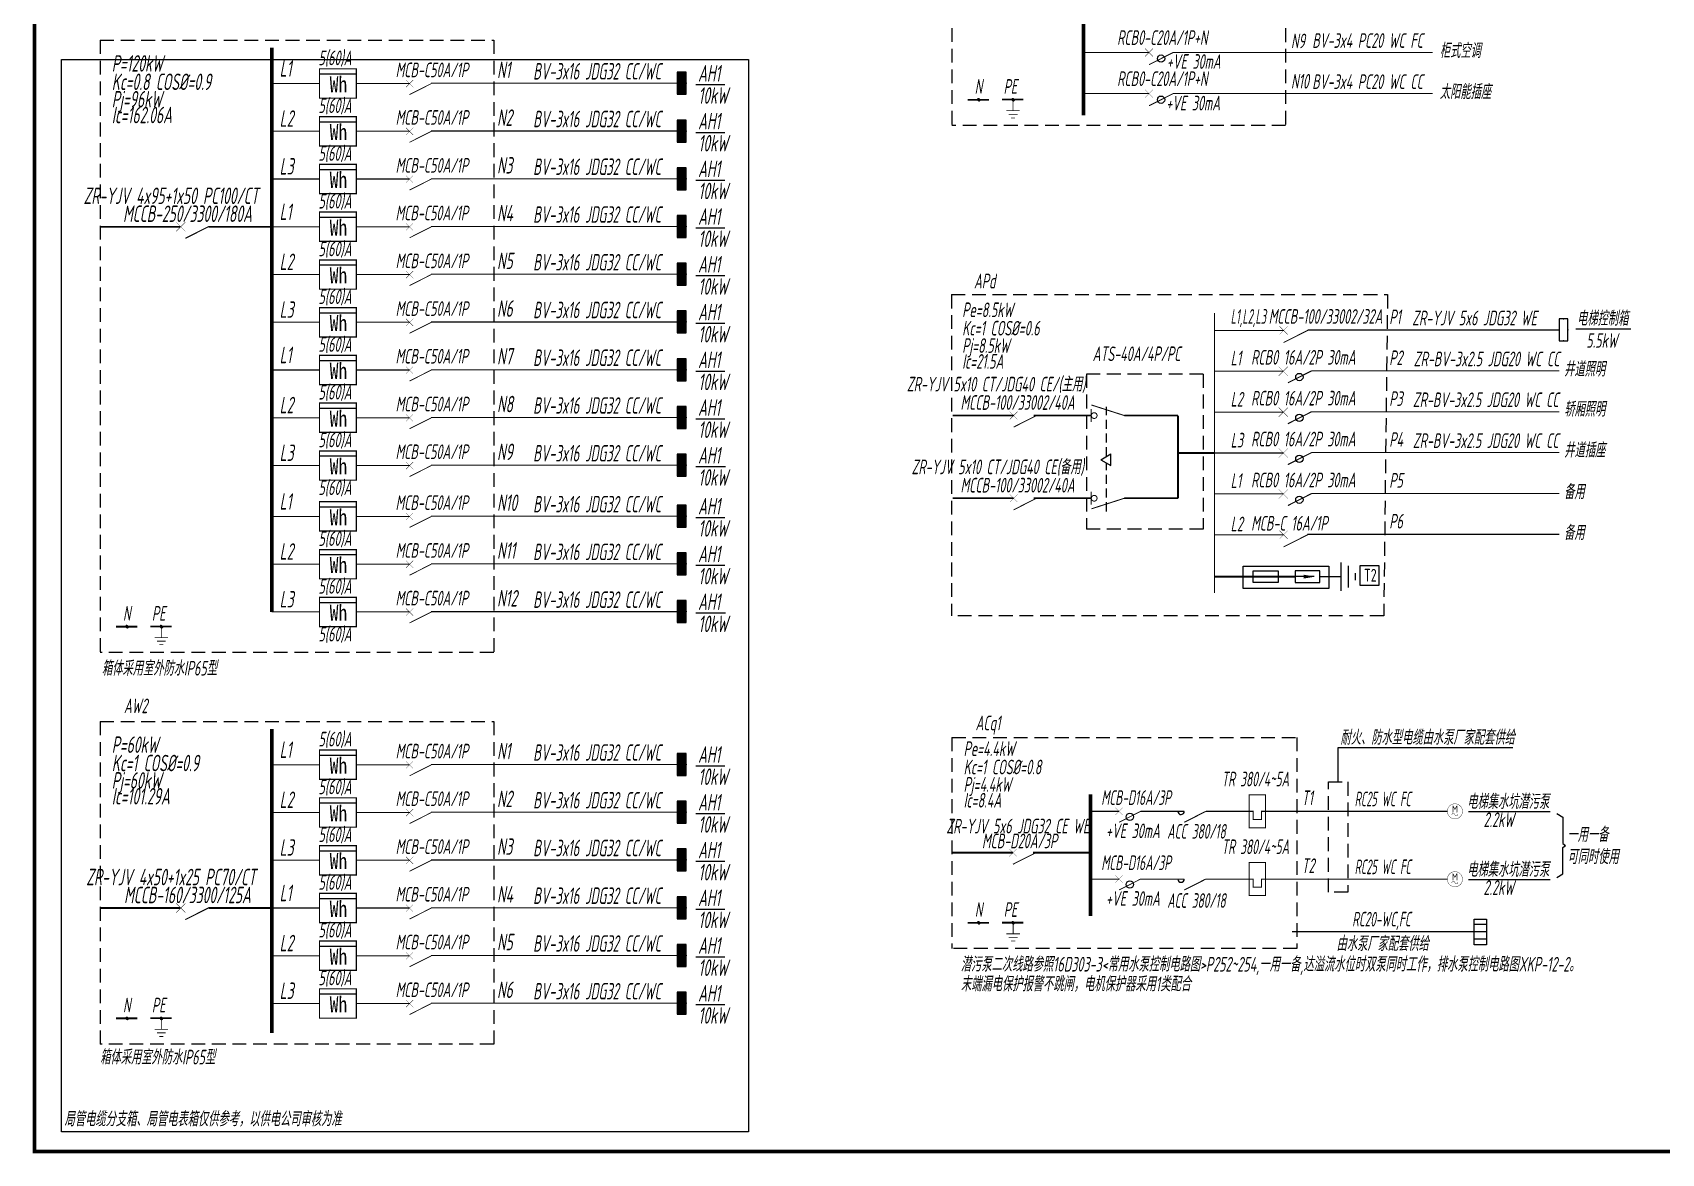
# Model space of a CAD drawing. Extents: x 3443499 to 7125205, y -1700016 to -264854.
# Drawn here: x 3594357 to 3638806, y -817720 to -787140 of the extents above; entities that cross this region are included whole.
import ezdxf
from ezdxf.enums import TextEntityAlignment as Align

# ---------------------------------------------------------------- set-up
doc = ezdxf.new("R2010")
doc.units = 0
doc.header["$LTSCALE"] = 1000
doc.header["$MEASUREMENT"] = 0
for name, pattern in [('DASH', [0.35, 0.25, -0.1]), ('DASH4', [0.1875, 0.125, -0.0625]), ('HIDDEN', [0.375, 0.25, -0.125])]:
    doc.linetypes.add(name, pattern=pattern)
doc.layers.get('0').update_dxf_attribs({"linetype": 'CONTINUOUS'})
for name, color, linetype in [('!!电气', 1, 'CONTINUOUS'), ('DIM-照明', 7, 'CONTINUOUS'), ('ELEMENT', 3, 'CONTINUOUS'), ('EQUIP-箱柜', 3, 'CONTINUOUS'), ('WIRE-消防', 4, 'CONTINUOUS'), ('WIRE-照明', 2, 'CONTINUOUS'), ('WIRE-通讯', 4, 'CONTINUOUS'), ('照明平面文字层', 3, 'CONTINUOUS')]:
    doc.layers.add(name, color=color, linetype=linetype)
doc.layers.add('图框', color=147, linetype='CONTINUOUS', lineweight=20)
doc.styles.add('-宋体', font='', dxfattribs={"width": 0.8})
doc.styles.add('_TCH_LABEL', font='COMPLEX', dxfattribs={"bigfont": 'GBCBIG'})
doc.styles.add('HZTXT', font='gbeitc.shx', dxfattribs={"width": 0.8, "height": 400, "bigfont": 'hztxt.shx'})
doc.styles.get("Standard").update_dxf_attribs({"font": 'gbenor.shx', "bigfont": 'gbcbig.shx'})
doc.styles.add('TSSD_Dimension', font='Tssdeng.shx', dxfattribs={"width": 0.7, "bigfont": 'tssdchn.shx'})
doc.styles.get('-宋体').set_extended_font_data('SimSun')

# ---------------------------------------------------------------- blocks, each defined once
blk = doc.blocks.new('0114')
at = {"color": 3, "linetype": 'Continuous', "const_width": 0.3}
for points in [[(0, 0), (0, -4.58)], [(-2.75, -4.58), (2.75, -4.58)], [(-1.83, -6.01), (1.83, -6.01)], [(-0.86, -7.5), (0.86, -7.5)]]:
    blk.add_lwpolyline(points, dxfattribs=at)
blk = doc.blocks.new('*X31')
at = {"color": 0}
for p, q in [((197.1, 124.2), (199.7, 126.7)), ((197.2, 123.8), (200.1, 126.7)), ((197.2, 124.6), (199.2, 126.7)), ((197.3, 123.4), (200.4, 126.6)), ((197.3, 125.2), (198.6, 126.5)), ((197.4, 123.1), (200.7, 126.5)), ((197.5, 122.9), (201, 126.3)), ((197.7, 122.6), (201.2, 126.1)), ((197.9, 122.4), (201.4, 125.9)), ((198.1, 122.2), (201.6, 125.7)), ((198.4, 122), (201.8, 125.4)), ((198.7, 121.9), (201.9, 125.2)), ((199, 121.8), (202, 124.8)), ((199.4, 121.7), (202.1, 124.5)), ((199.8, 121.7), (202.1, 124.1)), ((200.3, 121.8), (202, 123.5)), ((201.2, 122.3), (201.6, 122.7))]:
    blk.add_line(p, q, dxfattribs=at)
blk = doc.blocks.new('HC000089')
at = {"color": 4, "linetype": 'Continuous', "const_width": 0.2}
blk.add_lwpolyline([(-1.8, -1.8, 0.198912), (0, -2.5, 0.198912), (1.8, -1.8, 0.198912), (2.5, 0, 0.198912), (1.8, 1.8, 0.198912), (0, 2.5, 0.198912), (-1.8, 1.8, 0.198912), (-2.5, 0, 0.198912)], format="xyb", close=True, dxfattribs=at)
at = {"color": 4}
blk.add_blockref('*X31', (-199.6, -124.2), dxfattribs=at)
blk = doc.blocks.new('1107AA')
at = {"color": 3, "linetype": 'Continuous'}
for points, const_width in [([(0, -7.5), (-3.79, 0)], 0.3), ([(-1.25, 1.25), (1.25, -1.25)], 0.1), ([(1.25, 1.25), (-1.25, -1.25)], 0.1)]:
    blk.add_lwpolyline(points, dxfattribs=dict(at, const_width=const_width))
blk = doc.blocks.new('A$C7C37685A')
at = {"layer": 'ELEMENT'}
for p, q in [((294, 104), (294, -104)), ((745, 104), (294, 104)), ((641, 0), (294, 0)), ((745, -104), (745, 104)), ((1135, -260), (1135, 260)), ((1264, -195), (1264, 195)), ((1394, -65), (1394, 65)), ((294, -104), (745, -104))]:
    blk.add_line(p, q, dxfattribs=at)
for points in [[(294, 0), (0, 0)], [(745, 0), (1135, 0)]]:
    blk.add_lwpolyline(points, dxfattribs=at)
for points in [[(658, 0), (450, -35), (450, 35), (658, 0)], [(450, 35), (658, 0), (450, -35), (450, 35)], [(450, -35), (450, 35), (658, 0), (450, 35)]]:
    blk.add_solid(points, dxfattribs=at)
blk = doc.blocks.new('A$C64190E90')
at = {"layer": 'DIM-照明', "color": 3}
blk.add_lwpolyline([(0, 104), (450, 104), (450, -104), (0, -104)], close=True, dxfattribs=at)
at = {"layer": 'DIM-照明'}
blk.add_blockref('A$C7C37685A', (466, 0), dxfattribs=at)
blk = doc.blocks.new('A$C2FB505A5')
at = {"color": 3, "linetype": 'Continuous'}
for points, const_width in [([(-125, -125), (125, 125)], 10), ([(-125, 125), (125, -125)], 10), ([(771, 11), (125, -316)], 30)]:
    blk.add_lwpolyline(points, dxfattribs=dict(at, const_width=const_width))
at = {"layer": 'DIM-照明', "color": 3, "linetype": 'Continuous', "const_width": 28.8}
blk.add_lwpolyline([(771, 11), (1064, 11)], dxfattribs=at)
at = {"layer": 'DIM-照明', "color": 3, "linetype": 'Continuous'}
blk.add_circle((438, -157), 100, dxfattribs=at)
blk = doc.blocks.new('A$C5F6A5641')
at = {"layer": 'WIRE-照明', "color": 3}
for p, q in [((0, 0), (2337, 0)), ((0, -611), (0, 0)), ((2337, 0), (2337, -611)), ((2337, -611), (0, -611))]:
    blk.add_line(p, q, dxfattribs=at)
blk = doc.blocks.new('$equip$00001413')
for p, q in [((0.75, 0.6), (-0.75, 0.6)), ((-0.75, 0.6), (-0.75, 0)), ((-0.75, 0), (0.75, 0)), ((0.75, 0), (0.75, 0.6))]:
    blk.add_line(p, q)
for p in [(-0.75, 0.3), (0, 0.6), (0, 0), (0.75, 0.3)]:
    blk.add_point(p)
at = {"style": '_TCH_LABEL', "flags": 9}
blk.add_attdef('A', (0, 0), '', height=0.00002, dxfattribs=at)
blk = doc.blocks.new('A$C7F8C54C2')
at = {"layer": 'DIM-照明', "color": 7, "linetype": 'DASH4', "ltscale": 3}
for p, q in [((0, 4230), (0, 0)), ((3188, 4230), (0, 4230)), ((3188, 4230), (3188, 0)), ((3188, 0), (0, 0))]:
    blk.add_line(p, q, dxfattribs=at)
blk = doc.blocks.new('$element$00000297')
at = {"const_width": 0.0233}
blk.add_lwpolyline([(0, -1, 1), (0, 0, 1), (0, -1, 1)], format="xyb", close=True, dxfattribs=at)
for points in [[(0, -0.72, 0.986208), (-0.2, -0.75, 0.859125)], [(0, -0.72, 1.013985), (0.2, -0.68, -1.197218)]]:
    blk.add_lwpolyline(points, format="xyb", dxfattribs=at)
at = {"flags": 9}
blk.add_attdef('S', (0, 0), '', height=0.00000667, dxfattribs=at)
at = {"flags": 8}
blk.add_attdef('M', text='', height=0.467, dxfattribs=at).set_placement((0, -0.35), align=Align.MIDDLE_CENTER)
blk = doc.blocks.new('SWJ')
at = {"color": 2}
for p, q in [((-275, -85), (-275, 85)), ((-175, -85), (-175, 85)), ((-75, -85), (-75, 85))]:
    blk.add_line(p, q, dxfattribs=at)
blk.add_lwpolyline([(-350, 85), (-350, -85), (0, -85), (0, 85)], close=True, dxfattribs=at)
blk = doc.blocks.new('A$C46350062')
at = {"layer": 'DIM-照明', "color": 3, "linetype": 'Continuous', "const_width": 28.8}
for points in [[(-590, 0), (-868, 0)], [(0, 0), (-590, -298)]]:
    blk.add_lwpolyline(points, dxfattribs=at)
at = {"layer": 'DIM-照明', "color": 3, "linetype": 'Continuous'}
blk.add_arc((-678, 0), 88.4, 180.9398, 0, dxfattribs=at)
blk = doc.blocks.new('A$C27B859A8')
at = {"layer": 'DIM-照明', "color": 3, "linetype": 'Continuous', "const_width": 28.8}
for points in [[(450, 0), (449, 900), (-1, 900), (0, 0), (450, 0)], [(975, 450), (337, 450), (337, 225), (112, 225), (112, 450), (-525, 450)]]:
    blk.add_lwpolyline(points, dxfattribs=at)
at = {"text_generation_flag": 4, "width": 1, "flags": 9}
blk.add_attdef('S', (975, 451), '', height=0.01, rotation=90.0409, dxfattribs=at)
blk = doc.blocks.new('A$C14A42816')
at = {"layer": 'ELEMENT'}
blk.add_line((0, 660), (1009, 660), dxfattribs=at)
at = {"layer": 'ELEMENT', "const_width": 35}
blk.add_lwpolyline([(0, 0), (0, 800), (1009, 800), (1009, 0), (0, 0)], dxfattribs=at)
at = {"layer": 'ELEMENT', "style": '-宋体', "width": 0.8}
blk.add_text('Wh', height=438, dxfattribs=at).set_placement((278, 159))
at = {"layer": 'ELEMENT', "flags": 9}
blk.add_attdef('S', (0, 400), '', height=0.01, rotation=90, dxfattribs=at)
blk.add_attdef('S', (0, 400), '', height=0.01, rotation=90, dxfattribs=at)
blk.add_attdef('S', (0, 400), '', height=0.01, rotation=90, dxfattribs=at)
blk = doc.blocks.new('*X8')
at = {"color": 0}
for p, q in [((-250, 33), (-83, 200)), ((-250, 68), (-118, 200)), ((-250, 104), (-154, 200)), ((-250, 139), (-189, 200)), ((-250, 174), (-224, 200)), ((-247, 0), (-47, 200)), ((-212, 0), (-12, 200)), ((-177, 0), (23, 200)), ((-141, 0), (59, 200)), ((-106, 0), (94, 200)), ((-71, 0), (129, 200)), ((-35, 0), (165, 200)), ((0, 0), (200, 200)), ((35, 0), (235, 200)), ((71, 0), (250, 179)), ((106, 0), (250, 144)), ((141, 0), (250, 109)), ((177, 0), (250, 73)), ((212, 0), (250, 38)), ((247, 0), (250, 3))]:
    blk.add_line(p, q, dxfattribs=at)
blk = doc.blocks.new('$equip$00001421')
for p, q in [((0.75, 0.6), (-0.75, 0.6)), ((-0.75, 0.6), (-0.75, 0)), ((-0.75, 0), (0.75, 0)), ((0.75, 0), (0.75, 0.6))]:
    blk.add_line(p, q)
at = {"const_width": 0.6}
blk.add_lwpolyline([(-0.75, 0.3), (0.75, 0.3)], dxfattribs=at)
for p in [(-0.75, 0.3), (0, 0.6), (0, 0), (0.75, 0.3)]:
    blk.add_point(p)
at = {"xscale": 0.00300000000061118, "yscale": 0.00300000000061118, "zscale": 0.00300000000061118}
blk.add_blockref('*X8', (0, 0), dxfattribs=at)
at = {"style": '_TCH_LABEL', "flags": 9}
blk.add_attdef('A', (0, 0), '', height=0.00002, dxfattribs=at)

msp = doc.modelspace()

# ---------------------------------------------------------------- linework, layer by layer
at = {"layer": '!!电气', "color": 6}
msp.add_lwpolyline([(3595142.4, -787872.4), (3613892.3, -787872.4), (3613892.3, -817127.2), (3595142.4, -817127.2)], close=True, dxfattribs=at)
at = {"color": 3, "linetype": 'Continuous'}
for points, const_width in [([(3598276.2, -792562.8), (3598526.2, -792312.8)], 10), ([(3598276.2, -792312.8), (3598526.2, -792562.8)], 10), ([(3599172.6, -792427), (3598526.2, -792753.7)], 30), ([(3598276.2, -811149.4), (3598526.2, -810899.4)], 10), ([(3598276.2, -810899.4), (3598526.2, -811149.4)], 10), ([(3599172.6, -811013.5), (3598526.2, -811340.3)], 30)]:
    msp.add_lwpolyline(points, dxfattribs=dict(at, const_width=const_width))
at = {"layer": 'DIM-照明', "color": 3, "linetype": 'DASH4', "ltscale": 3}
for p, q in [((3619441.4, -778021.5), (3619441.4, -789675)), ((3628552.4, -778021.6), (3628552.3, -789675.1)), ((3596199.3, -787346.9), (3606939.8, -787346.9)), ((3596199.3, -787346.9), (3596199.3, -804050.9)), ((3606939.8, -787346.9), (3606939.8, -804050.9)), ((3628552.3, -789675.1), (3619441.4, -789675)), ((3619430.5, -794288.5), (3631331.3, -794288.5)), ((3619430.5, -794288.5), (3619430.5, -803048.9)), ((3631331.3, -794288.5), (3631228.6, -803048.9)), ((3631228.6, -803048.9), (3619430.5, -803048.9)), ((3606939.8, -804050.9), (3596199.3, -804050.9)), ((3596199.3, -805933.5), (3606939.8, -805933.5)), ((3596199.3, -805933.5), (3596199.3, -814738.4)), ((3606939.8, -805933.5), (3606939.8, -814738.4)), ((3619445.1, -806371.5), (3628858.9, -806371.5)), ((3619445.1, -806371.5), (3619445.1, -812132.5)), ((3628858.9, -806371.5), (3628858.9, -812132.5)), ((3628858.9, -812132.5), (3619445.1, -812132.5)), ((3606939.8, -814738.4), (3596199.3, -814738.4))]:
    msp.add_line(p, q, dxfattribs=at)
at = {"layer": 'DIM-照明', "color": 7}
for p, q in [((3612454.5, -788558.9), (3613248.6, -788558.9)), ((3612454.5, -789861.5), (3613248.6, -789861.5)), ((3612454.5, -791164.1), (3613248.6, -791164.1)), ((3612454.5, -792466.7), (3613248.6, -792466.7)), ((3612454.5, -793769.3), (3613248.6, -793769.3)), ((3612454.5, -795071.9), (3613248.6, -795071.9)), ((3636474.4, -795219.6), (3637974.5, -795219.6)), ((3612454.5, -796374.5), (3613248.6, -796374.5)), ((3612454.5, -797677.1), (3613248.6, -797677.1)), ((3612454.5, -798980.5), (3613269, -798980.5)), ((3612454.5, -800369.3), (3613248.6, -800369.3)), ((3612454.5, -801671.9), (3613248.6, -801671.9)), ((3612454.5, -802975.3), (3613269, -802975.3)), ((3629985.4, -807585.2), (3629985.4, -806644.2)), ((3629985.4, -806644.2), (3634752.7, -806644.2)), ((3612454.5, -807145.5), (3613248.6, -807145.5)), ((3612454.5, -808448.1), (3613248.6, -808448.1)), ((3633539.5, -808395.7), (3635769.3, -808395.7)), ((3612454.5, -809750.7), (3613248.6, -809750.7)), ((3633539.5, -810247.9), (3635769.3, -810247.9)), ((3612454.5, -811053.2), (3613248.6, -811053.2)), ((3612454.5, -812355.8), (3613248.6, -812355.8)), ((3612454.5, -813658.4), (3613248.6, -813658.4))]:
    msp.add_line(p, q, dxfattribs=at)
at = {"layer": 'DIM-照明', "linetype": 'HIDDEN'}
for p, q in [((3623663.5, -798700.9), (3623663.5, -797349.9)), ((3623663.5, -800202.7), (3623663.5, -798883.3))]:
    msp.add_line(p, q, dxfattribs=at)
at = {"layer": 'DIM-照明'}
for p, q in [((3623505.6, -798792.1), (3623784.6, -798631)), ((3623784.6, -798953.2), (3623784.6, -798631)), ((3623505.6, -798792.1), (3623784.6, -798953.2))]:
    msp.add_line(p, q, dxfattribs=at)
at = {"layer": 'DIM-照明', "color": 7, "linetype": 'Continuous'}
for p, q in [((3635952.9, -808443.7), (3636120.1, -808550.1)), ((3636120.1, -808550.1), (3636120.1, -809265.7)), ((3636120.1, -809265.7), (3636187.2, -809319.8)), ((3636120.1, -809373.9), (3636187.2, -809319.8)), ((3636120.1, -810089.5), (3636120.1, -809373.9)), ((3635952.9, -810195.8), (3636120.1, -810089.5))]:
    msp.add_line(p, q, dxfattribs=at)
at = {"layer": 'DIM-照明', "color": 3}
for points, const_width in [([(3623037.1, -778284.3), (3623037.1, -789395.8)], 100), ([(3600882.4, -787549.8), (3600882.4, -802946.8)], 100), ([(3623248.6, -797767.3), (3623248.6, -797409.8)], 26.9), ([(3624151.1, -797588.5), (3623251.5, -797300)], 27.1), ([(3623248.6, -800023.5), (3623248.6, -799666)], 26.9), ([(3624151.1, -799844.8), (3623251.5, -800133.3)], 27.1), ([(3600882.4, -806136.4), (3600882.4, -814433.5)], 100), ([(3623230.2, -807926.7), (3623230.2, -811238.5)], 100)]:
    msp.add_lwpolyline(points, dxfattribs=dict(at, const_width=const_width))
at = {"layer": 'DIM-照明', "color": 3, "linetype": 'Continuous'}
for points, const_width in [([(3623036.9, -787683.4), (3624823.5, -787683.3)], 28.8), ([(3625480.6, -787683.3), (3632567.3, -787683)], 28.8), ([(3600882.4, -788528.8), (3602186.2, -788528.8)], 29), ([(3603194.7, -788528.8), (3604643.7, -788528.8)], 29), ([(3605233.5, -788522.7), (3611948.9, -788522.7)], 29), ([(3619874.2, -788972.1), (3620454.7, -788972.1)], 47.5), ([(3620811.7, -788967.9), (3621392.1, -788967.9)], 47.5), ([(3623036.9, -788804.6), (3624823.6, -788804.6)], 28.8), ([(3625480.6, -788804.5), (3632567.4, -788804.3)], 28.8), ([(3600882.4, -789831.8), (3602186.2, -789831.8)], 29), ([(3603194.7, -789831.8), (3604643.7, -789831.8)], 29), ([(3605233.5, -789825.2), (3611948.9, -789825.2)], 29), ([(3600882.4, -791134.8), (3602186.2, -791134.8)], 29), ([(3603194.7, -791134.8), (3604643.7, -791134.8)], 29), ([(3605233.5, -791127.8), (3611948.9, -791127.8)], 29), ([(3596199.3, -792437.8), (3598387.4, -792437.8)], 49.9), ([(3599161.7, -792437.8), (3600882.4, -792437.8)], 49.9), ([(3599172.6, -792427), (3599465, -792427)], 28.8), ([(3600882.4, -792437.8), (3602186.2, -792437.8)], 29), ([(3603194.7, -792437.8), (3604643.7, -792437.8)], 29), ([(3605233.5, -792430.4), (3611948.9, -792430.4)], 29), ([(3600882.4, -793740.8), (3602186.2, -793740.8)], 29), ([(3603194.7, -793740.8), (3604643.7, -793740.8)], 29), ([(3605233.5, -793733), (3611948.9, -793733)], 29), ([(3600882.4, -795043.8), (3602186.2, -795043.8)], 29), ([(3603194.7, -795043.8), (3604643.7, -795043.8)], 29), ([(3605233.5, -795035.6), (3611948.9, -795035.6)], 29), ([(3626610.6, -802428.5), (3626610.6, -794788.7)], 28.8), ([(3626610.6, -795265.4), (3628495.3, -795265.4)], 28.8), ([(3626610.6, -795265.4), (3628495.3, -795265.4)], 28.8), ([(3629148.4, -795253.6), (3636016.9, -795253.6)], 28.8), ([(3600882.4, -796346), (3602186.2, -796346)], 29), ([(3603194.7, -796346), (3604643.7, -796346)], 29), ([(3605233.5, -796338.2), (3611948.9, -796338.2)], 29), ([(3626610.6, -796380.4), (3628495.3, -796380.4)], 28.8), ([(3626610.6, -796380.4), (3628495.3, -796380.4)], 28.8), ([(3626610.6, -796380.4), (3628495.3, -796380.4)], 28.8), ([(3626610.6, -796380.4), (3628495.3, -796380.4)], 28.8), ([(3629259.2, -796369.5), (3636016.9, -796368.6)], 28.8), ([(3600882.4, -797649), (3602186.2, -797649)], 29), ([(3603194.7, -797649), (3604643.7, -797649)], 29), ([(3605233.5, -797640.8), (3611948.9, -797640.8)], 29), ([(3619463.6, -797588.5), (3621129, -797588.5)], 49.9), ([(3620963.9, -797588.5), (3621129, -797588.5)], 49.9), ([(3621674.6, -797588.5), (3623248.6, -797588.5)], 49.9), ([(3624151.1, -797588.5), (3625614.1, -797588.5)], 49.9), ([(3625614.1, -797588.5), (3625614.1, -799844.8)], 49.9), ([(3626610.6, -797495.4), (3628495.3, -797495.4)], 28.8), ([(3626610.6, -797495.4), (3628495.3, -797495.4)], 28.8), ([(3629252.8, -797483.6), (3636016.9, -797483.6)], 28.8), ([(3626610.6, -798610.4), (3625614.1, -798610.4)], 49.9), ([(3626610.6, -798610.4), (3628495.3, -798610.4)], 28.8), ([(3626610.6, -798610.4), (3628495.3, -798610.4)], 28.8), ([(3629252.8, -798598.7), (3636016.9, -798598.7)], 28.8), ([(3600882.4, -798952), (3602186.2, -798952)], 29), ([(3603194.7, -798952), (3604643.7, -798952)], 29), ([(3605233.5, -798944.2), (3611948.9, -798944.2)], 29), ([(3619463.6, -799844.8), (3621129, -799844.8)], 49.9), ([(3620963.9, -799844.8), (3621129, -799844.8)], 49.9), ([(3621674.6, -799844.8), (3623248.6, -799844.8)], 49.9), ([(3624151.1, -799844.8), (3625614.1, -799844.8)], 49.9), ([(3626610.6, -799726.1), (3628495, -799726.1)], 28.8), ([(3629551.6, -799717), (3636016.6, -799714.3)], 28.8), ([(3600882.4, -800340.8), (3602186.2, -800340.8)], 29), ([(3603194.7, -800340.8), (3604643.7, -800340.8)], 29), ([(3605233.5, -800333), (3611948.9, -800333)], 29), ([(3626610.6, -800841.1), (3628494.7, -800841.1)], 28.8), ([(3629147.8, -800829.3), (3636016.3, -800829.3)], 28.8), ([(3600882.4, -801643.8), (3602186.2, -801643.8)], 29), ([(3603194.7, -801643.8), (3604643.7, -801643.8)], 29), ([(3605233.5, -801635.6), (3611948.9, -801635.6)], 29), ([(3626610.6, -801983.5), (3628809.4, -801983.5)], 47.2), ([(3600882.4, -802946.8), (3602186.2, -802946.8)], 29), ([(3603194.7, -802946.8), (3604643.7, -802946.8)], 29), ([(3605233.5, -802939), (3611948.9, -802939)], 29), ([(3596632.1, -803347.9), (3597212.6, -803347.9)], 47.5), ([(3597569.6, -803343.8), (3598150, -803343.8)], 47.5), ([(3600882.4, -807115.4), (3602186.2, -807115.4)], 29), ([(3603194.7, -807115.4), (3604643.7, -807115.4)], 29), ([(3605233.5, -807109.2), (3611948.9, -807109.2)], 29), ([(3600882.4, -808418.4), (3602186.2, -808418.4)], 29), ([(3603194.7, -808418.4), (3604643.7, -808418.4)], 29), ([(3605233.5, -808411.8), (3611948.9, -808411.8)], 29), ([(3623230.2, -808387), (3624006.7, -808387)], 28.8), ([(3624596.5, -808387), (3625507.4, -808387)], 28.8), ([(3626375.5, -808387), (3627030.4, -808387)], 28.8), ([(3628530.4, -808387), (3632965.1, -808387)], 28.8), ([(3600882.4, -809721.4), (3602186.2, -809721.4)], 29), ([(3603194.7, -809721.4), (3604643.7, -809721.4)], 29), ([(3605233.5, -809714.4), (3611948.9, -809714.4)], 29), ([(3619445.1, -809515.6), (3621110.6, -809515.6)], 49.9), ([(3620945.5, -809515.6), (3621110.6, -809515.6)], 49.9), ([(3621656.2, -809515.6), (3623230.2, -809515.6)], 49.9), ([(3623230.2, -810234), (3624006.7, -810234)], 28.8), ([(3624596.5, -810234), (3625507.4, -810234)], 28.8), ([(3626375.5, -810234), (3627030.4, -810234)], 28.8), ([(3628530.4, -810234), (3632965.1, -810234)], 28.8), ([(3596199.3, -811024.4), (3598387.4, -811024.4)], 49.9), ([(3599161.7, -811024.4), (3600882.4, -811024.4)], 49.9), ([(3599172.6, -811013.5), (3599465, -811013.5)], 28.8), ([(3600882.4, -811024.4), (3602186.2, -811024.4)], 29), ([(3603194.7, -811024.4), (3604643.7, -811024.4)], 29), ([(3605233.5, -811017), (3611948.9, -811017)], 29), ([(3619878, -811429.5), (3620458.4, -811429.5)], 47.5), ([(3620815.4, -811425.4), (3621395.9, -811425.4)], 47.5), ([(3628726.5, -811669.5), (3633695.4, -811669.5)], 28.8), ([(3600882.4, -812327.4), (3602186.2, -812327.4)], 29), ([(3603194.7, -812327.4), (3604643.7, -812327.4)], 29), ([(3605233.5, -812319.6), (3611948.9, -812319.6)], 29), ([(3600882.4, -813630.4), (3602186.2, -813630.4)], 29), ([(3603194.7, -813630.4), (3604643.7, -813630.4)], 29), ([(3605233.5, -813622.2), (3611948.9, -813622.2)], 29), ([(3596632.1, -814035.5), (3597212.6, -814035.5)], 47.5), ([(3597569.6, -814031.3), (3598150, -814031.3)], 47.5)]:
    msp.add_lwpolyline(points, dxfattribs=dict(at, const_width=const_width))
at = {"layer": 'DIM-照明', "color": 3, "const_width": 26.9}
for points in [[(3623248.6, -797588.5, 1), (3623405.4, -797588.5, 1)], [(3623248.6, -799844.8, 1), (3623405.4, -799844.8, 1)]]:
    msp.add_lwpolyline(points, format="xyb", close=True, dxfattribs=at)
at = {"layer": 'DIM-照明', "color": 3, "linetype": 'DASH4', "ltscale": 3}
msp.add_lwpolyline([(3629718.2, -807585.2), (3630252.7, -807585.2), (3630252.7, -810596.2), (3629718.2, -810596.2)], close=True, dxfattribs=at)
at = {"layer": 'DIM-照明', "color": 3, "linetype": 'Continuous'}
for centre in [(3625152, -787849.4), (3625152, -788970.6), (3624301.6, -808536.1), (3624301.6, -810383)]:
    msp.add_circle(centre, 100.1, dxfattribs=at)
at = {"layer": '图框', "const_width": 100}
msp.add_lwpolyline([(3675006.7, -817670.3), (3675006.7, -760270.3), (3594406.7, -760270.3), (3594406.7, -817670.3)], close=True, dxfattribs=at)
at = {"layer": '照明平面文字层', "color": 7}
msp.add_lwpolyline([(3630581.5, -801675.5), (3631095.5, -801675.5), (3631095.5, -802223.3), (3630581.5, -802223.3)], close=True, dxfattribs=at)

# ---------------------------------------------------------------- block references
at = {"layer": '!!电气', "color": 1}
for name, p in [('A$C27B859A8', (3627555.7, -808837.1)), ('A$C46350062', (3626375.5, -808387)), ('A$C27B859A8', (3627555.7, -810684)), ('A$C46350062', (3626375.5, -810234))]:
    msp.add_blockref(name, p, dxfattribs=at)
at = {"layer": 'DIM-照明', "linetype": 'Continuous'}
for p, xscale, yscale, zscale, rotation in [((3624823.4, -787683.3), 87.60960006713867, 87.60960006713867, 87.60960006713867, 90), ((3604643.7, -788533.2), 78.65151834487915, 78.65151834487915, 78.65151834487915, 90), ((3624823.5, -788804.6), 87.60960006713867, 87.60960006713867, 87.60960006713867, 90), ((3604643.7, -789835.8), 78.65151834487915, 78.65151834487915, 78.65151834487915, 90), ((3604643.7, -791138.4), 78.65151834487915, 78.65151834487915, 78.65151834487915, 90), ((3604643.7, -792441), 78.65151834487915, 78.65151834487915, 78.65151834487915, 90), ((3604643.7, -793743.6), 78.65151834487915, 78.65151834487915, 78.65151834487915, 90), ((3628495.3, -795265.4), 87.60960006713867, 87.60960006713867, 87.60960006713867, 90), ((3604643.7, -796348.8), 78.65151834487915, 78.65151834487915, 78.65151834487915, 90), ((3621129, -797588.5), 83.2291202545166, 83.2291202545166, 83.2291202545166, 90), ((3604643.7, -798954.8), 78.65151834487915, 78.65151834487915, 78.65151834487915, 90), ((3621129, -799844.8), 83.2291202545166, 83.2291202545166, 83.2291202545166, 90), ((3604643.7, -800343.6), 78.65151834487915, 78.65151834487915, 78.65151834487915, 90), ((3628494.7, -800841.1), 87.60960006713867, 87.60960006713867, 87.60960006713867, 90), ((3604643.7, -802949.6), 78.65151834487915, 78.65151834487915, 78.65151834487915, 90), ((3604643.7, -807119.8), 78.65151834487915, 78.65151834487915, 78.65151834487915, 90), ((3604643.7, -808422.4), 78.65151834487915, 78.65151834487915, 78.65151834487915, 90), ((3624006.7, -808387), 78.65151834487915, 78.65151834487915, 78.65151834487915, 90), ((3621110.6, -809515.6), 83.22912003425881, 83.22912003425881, 83.22912003425881, 90.00000000128226), ((3604643.7, -809725), 78.65151834487915, 78.65151834487915, 78.65151834487915, 90), ((3624006.7, -810234), 78.65151834487915, 78.65151834487915, 78.65151834487915, 90), ((3604643.7, -811027.6), 78.65151834487915, 78.65151834487915, 78.65151834487915, 90), ((3604643.7, -812330.2), 78.65151834487915, 78.65151834487915, 78.65151834487915, 90)]:
    msp.add_blockref('1107AA', p, dxfattribs=dict(at, xscale=xscale, yscale=yscale, zscale=zscale, rotation=rotation))
at = {"layer": 'DIM-照明'}
for p, xscale, yscale, zscale in [((3620176.4, -788972.2), 14.62999999523163, 14.62999999523163, 14.62999999523163), ((3621112.9, -788972.2), 14.62999999523163, 14.62999999523163, 14.62999999523163), ((3596934.3, -803348.1), 14.62999999523163, 14.62999999523163, 14.62999999523163), ((3597870.8, -803348.1), 14.62999999523163, 14.62999999523163, 14.62999999523163), ((3620180.1, -811429.7), 14.62999994307756, 14.62999994307756, 14.62999994307756), ((3621116.6, -811429.7), 14.62999994307756, 14.62999994307756, 14.62999994307756), ((3596934.3, -814035.6), 14.62999999523163, 14.62999999523163, 14.62999999523163), ((3597870.8, -814035.6), 14.62999999523163, 14.62999999523163, 14.62999999523163)]:
    msp.add_blockref('HC000089', p, dxfattribs=dict(at, xscale=xscale, yscale=yscale, zscale=zscale))
at = {"layer": 'DIM-照明', "linetype": 'DASH'}
for p, xscale, yscale, zscale, rotation in [((3621112.8, -788967.9), -66.50000000000003, 66.5, 66.49999999999999, 1.643353773062017e-06), ((3597870.7, -803343.8), -66.50000000000003, 66.5, 66.49999999999999, 1.643353773062017e-06), ((3621116.6, -811425.4), -66.49999997299165, 66.5000001937151, 66.5, 1.50654137165418e-06), ((3597870.7, -814031.3), -66.50000000000003, 66.5, 66.49999999999999, 1.643353773062017e-06)]:
    msp.add_blockref('0114', p, dxfattribs=dict(at, xscale=xscale, yscale=yscale, zscale=zscale, rotation=rotation))
at = {"layer": 'DIM-照明', "color": 7, "xscale": 78.65151834487915, "yscale": 78.65151834487915, "zscale": 78.65151834487915, "rotation": 90}
for p in [(3604643.7, -795046.2), (3604643.7, -797651.4), (3604643.7, -801646.2), (3604643.7, -813632.8)]:
    msp.add_blockref('1107AA', p, dxfattribs=at)
at = {"layer": 'DIM-照明', "color": 7, "ltscale": 0.8, "xscale": -2.000000042375178, "yscale": 2.000000042375177, "zscale": 2, "rotation": 89.99999893278296}
msp.add_blockref('SWJ', (3633865.4, -812027.7), dxfattribs=at)
at = {"layer": 'ELEMENT', "xscale": 412.4999999618158, "yscale": 412.4999999618158, "zscale": 412.4999999618158}
for p in [(3633171, -808180.8), (3633171, -810033)]:
    msp.add_blockref('$element$00000297', p, dxfattribs=at).add_auto_attribs({'M': 'M'})
at = {"layer": 'EQUIP-箱柜', "xscale": 400, "yscale": 400, "zscale": 400}
for name, p, rotation in [('$equip$00001421', (3612188.9, -788522.7), 90), ('$equip$00001421', (3612188.9, -789825.2), 90), ('$equip$00001421', (3612188.9, -791127.8), 90), ('$equip$00001421', (3612188.9, -792430.4), 90), ('$equip$00001421', (3612188.9, -793733), 90), ('$equip$00001421', (3612188.9, -795035.6), 90), ('$equip$00001413', (3636016.9, -795253.6), 270), ('$equip$00001421', (3612188.9, -796338.2), 90), ('$equip$00001421', (3612188.9, -797640.8), 90), ('$equip$00001421', (3612188.9, -798944.2), 90), ('$equip$00001421', (3612188.9, -800333), 90), ('$equip$00001421', (3612188.9, -801635.6), 90), ('$equip$00001421', (3612188.9, -802939), 90), ('$equip$00001421', (3612188.9, -807109.2), 90), ('$equip$00001421', (3612188.9, -808411.8), 90), ('$equip$00001421', (3612188.9, -809714.4), 90), ('$equip$00001421', (3612188.9, -811017), 90), ('$equip$00001421', (3612188.9, -812319.6), 90), ('$equip$00001421', (3612188.9, -813622.2), 90)]:
    msp.add_blockref(name, p, dxfattribs=dict(at, rotation=rotation))
at = {"layer": 'WIRE-消防'}
for name, p in [('A$C7F8C54C2', (3623113.5, -800684.8)), ('A$C5F6A5641', (3627391, -801695.4))]:
    msp.add_blockref(name, p, dxfattribs=at)
at = {"layer": 'WIRE-照明'}
for p in [(3628487.7, -796380.4), (3628487.7, -797495.4), (3628487.7, -798610.4), (3628487.7, -799727.9)]:
    msp.add_blockref('A$C2FB505A5', p, dxfattribs=at)
at = {"layer": 'WIRE-照明', "xscale": 1.5, "yscale": 1.5, "zscale": 1.5}
msp.add_blockref('A$C64190E90', (3627669.3, -801983.5), dxfattribs=at)
at = {"layer": 'WIRE-通讯'}
for p in [(3602186.2, -788928.8), (3602186.2, -790231.8), (3602186.2, -791534.8), (3602186.2, -792837.8), (3602186.2, -794140.8), (3602186.2, -795443.8), (3602186.2, -796746), (3602186.2, -798049), (3602186.2, -799352), (3602186.2, -800740.8), (3602186.2, -802043.8), (3602186.2, -803346.8), (3602186.2, -807515.4), (3602186.2, -808818.4), (3602186.2, -810121.4), (3602186.2, -811424.4), (3602186.2, -812727.4), (3602186.2, -814030.4)]:
    msp.add_blockref('A$C14A42816', p, dxfattribs=at)

# ---------------------------------------------------------------- texts
at = {"layer": 'DIM-照明', "color": 7, "linetype": 'Continuous', "style": 'HZTXT'}
for s, width, p in [('RCB0-C20A/1P+N', 0.7, (3623953.2, -787476.3)), ('N9', 0.7, (3628698.6, -787567.6)), ('+VE 30mA', 0.7, (3625307.8, -788129.6)), ('RCB0-C20A/1P+N', 0.7, (3623953.3, -788597.6)), ('N10', 0.7, (3628698.6, -788666.7)), ('+VE 30mA', 0.7, (3625291.2, -789263.2)), ('Pe=8.5kW', 0.7, (3619725.5, -794903.6)), ('L1,L2,L3', 0.6, (3627050.7, -795084.7)), ('MCCB-100/33002/32A', 0.7, (3628088.7, -795084.6)), ('P1', 0.7, (3631379.7, -795096.9)), ('Kc=1 COS%%C=0.6', 0.7, (3619725.5, -795405.2)), ('Pj=8.5kW', 0.7, (3619725.5, -795879.2)), ('Ic=21.5A', 0.7, (3619725.5, -796311.2)), ('ATS-40A/4P/PC', 0.7, (3623283.1, -796102.9)), ('L1', 0.7, (3627050.7, -796219)), ('RCB0 16A/2P 30mA', 0.7, (3627610.1, -796199.7)), ('P2', 0.7, (3631379.7, -796211.9)), ('L2', 0.7, (3627050.7, -797342.7)), ('RCB0 16A/2P 30mA', 0.7, (3627610.1, -797314.7)), ('P3', 0.7, (3631379.7, -797326.9)), ('L3', 0.7, (3627050.7, -798461.2)), ('RCB0 16A/2P 30mA', 0.7, (3627610.1, -798429.7)), ('P4', 0.7, (3631379.7, -798442)), ('L1', 0.7, (3627050.7, -799564.1)), ('RCB0 16A/2P 30mA', 0.7, (3627610.1, -799547.2)), ('P5', 0.7, (3631379.7, -799557)), ('L2', 0.7, (3627050.7, -800745.9)), ('MCB-C 16A/1P', 0.7, (3627609.9, -800727.1)), ('P6', 0.7, (3631379.7, -800672)), ('Pe=4.4kW', 0.7, (3619764.5, -806876.5)), ('Kc=1 COS%%C=0.8', 0.7, (3619764.5, -807378.1)), ('Pj=4.4kW', 0.7, (3619764.5, -807852.1)), ('Ic=8.4A', 0.7, (3619764.5, -808284.1)), ('+VE 30mA', 0.7, (3623647.9, -809118.9)), ('+VE 30mA', 0.7, (3623647.9, -810965.8)), ('局管电缆分支箱、局管电表箱仅供参考，以供电公司审核为准', 0.7, (3595224.6, -816980.7))]:
    msp.add_text(s, height=400, dxfattribs=dict(at, width=width)).set_placement(p)
at = {"layer": 'DIM-照明', "color": 7, "linetype": 'Continuous', "style": 'HZTXT', "width": 0.7}
for s, p in [('BV-3x4 PC20 WC FC', (3630787.5, -787356.4)), ('BV-3x4 PC20 WC CC', (3630787.6, -788477.7)), ('APd', (3620339.8, -793917.6)), ('ZR-YJV 5x6 JDG32 WE ', (3633781.7, -794926.8)), ('ZR-BV-3x2.5 JDG20 WC CC', (3634035.4, -796042.5)), ('ZR-YJV 5x10 CT/JDG40 CE/(主用)', (3620649.9, -796730.8)), ('ZR-BV-3x2.5 JDG20 WC CC', (3634011.2, -797156.8)), ('MCCB-100/33002/40A', (3621236, -797232.4)), ('ZR-BV-3x2.5 JDG20 WC CC', (3634011.2, -798271.9)), ('ZR-YJV 5x10 CT/JDG40 CE(备用)', (3620692.5, -798987)), ('MCCB-100/33002/40A', (3621236, -799488.7)), ('ZR-YJV 5x6 JDG32 CE WE', (3621241.7, -808789.8)), ('MCB-D20A/3P', (3621291.4, -809194.1))]:
    msp.add_text(s, height=400, dxfattribs=at).set_placement(p, align=Align.MIDDLE)
at = {"layer": 'DIM-照明', "color": 7, "style": 'HZTXT', "width": 0.7}
for s, height, p in [('5(60)A', 400, (3602158.6, -788030.5)), ('柜式空调', 400, (3632755.2, -787832.8)), ('P=120kW', 450, (3596518.7, -788205.9)), ('L1', 450, (3601098.2, -788343.4)), ('MCB-C50A/1P', 400, (3604264.8, -788357.1)), ('N1', 450, (3607032.5, -788382)), ('AH1', 450, (3612516.8, -788477)), ('Kc=0.8 COS%%C=0.9', 450, (3596518.7, -788707.5)), ('太阳能插座', 400, (3632755.2, -788954)), ('Pj=96kW', 450, (3596518.7, -789181.6)), ('5(60)A', 400, (3602158.6, -789333.5)), ('10kW', 450, (3612525.2, -789080.1)), ('Ic=162.06A', 450, (3596518.7, -789613.5)), ('L2', 450, (3601098.2, -789709.7)), ('MCB-C50A/1P', 400, (3604264.8, -789655.7)), ('N2', 450, (3607032.5, -789684.6)), ('AH1', 450, (3612516.8, -789779.6)), ('5(60)A', 400, (3602158.6, -790636.5)), ('10kW', 450, (3612525.2, -790382.7)), ('L3', 450, (3601098.2, -791012.3)), ('MCB-C50A/1P', 400, (3604264.8, -790962.3)), ('N3', 450, (3607032.5, -790987.2)), ('AH1', 450, (3612516.8, -791082.2)), ('5(60)A', 400, (3602158.6, -791939.5)), ('10kW', 450, (3612525.2, -791685.3)), ('L1', 450, (3601098.2, -792252.4)), ('MCB-C50A/1P', 400, (3604261.6, -792261.7)), ('N4', 450, (3607032.5, -792289.8)), ('AH1', 450, (3612516.8, -792384.8)), ('10kW', 450, (3612525.2, -792987.9)), ('5(60)A', 400, (3602158.6, -793242.5)), ('L2', 450, (3601098.2, -793618.7)), ('MCB-C50A/1P', 400, (3604264.8, -793567.5)), ('N5', 450, (3607032.5, -793592.4)), ('AH1', 450, (3612516.8, -793687.4)), ('10kW', 450, (3612525.2, -794290.5)), ('5(60)A', 400, (3602158.6, -794545.5)), ('L3', 450, (3601098.2, -794921.3)), ('MCB-C50A/1P', 400, (3604264.8, -794870.1)), ('N6', 450, (3607032.5, -794895)), ('AH1', 450, (3612516.8, -794990)), ('电梯控制箱', 400, (3636499.7, -795137.6)), ('10kW', 450, (3612525.2, -795593.1)), ('5(60)A', 400, (3602158.6, -795847.7)), ('5.5kW', 400, (3636754.2, -795740.8)), ('L1', 450, (3601098.2, -796160.6)), ('MCB-C50A/1P', 400, (3604262, -796169.9)), ('AH1', 450, (3612516.8, -796292.6)), ('井道照明', 400, (3636147.5, -796522.7)), ('10kW', 450, (3612525.2, -796895.7)), ('5(60)A', 400, (3602158.6, -797150.7)), ('L2', 450, (3601098.2, -797526.9)), ('MCB-C50A/1P', 400, (3604264.8, -797475.3)), ('AH1', 450, (3612516.8, -797595.2)), ('轿厢照明', 400, (3636150, -797616.4)), ('10kW', 450, (3612525.2, -798198.3)), ('5(60)A', 400, (3602158.6, -798453.7)), ('井道插座', 400, (3636150, -798731.4)), ('L3', 450, (3601098.2, -798829.9)), ('MCB-C50A/1P', 400, (3604262, -798775.9)), ('N9', 450, (3607032.5, -798803.6)), ('AH1', 450, (3612516.8, -798898.6)), ('10kW', 450, (3612525.2, -799501.7)), ('5(60)A', 400, (3602158.6, -799756.7)), ('备用', 400, (3636147.5, -799868.3)), ('L1', 450, (3601098.2, -800155.3)), ('MCB-C50A/1P', 400, (3604262, -800164.7)), ('AH1', 450, (3612516.8, -800287.4)), ('10kW', 450, (3612525.2, -800890.5)), ('5(60)A', 400, (3602158.6, -801145.5)), ('备用', 400, (3636147.2, -800983.3)), ('L2', 450, (3601098.2, -801521.7)), ('MCB-C50A/1P', 400, (3604264.8, -801470.1)), ('AH1', 450, (3612516.8, -801590)), ('10kW', 450, (3612525.2, -802193.1)), ('5(60)A', 400, (3602158.6, -802448.5)), ('L3', 450, (3601098.2, -802824.7)), ('MCB-C50A/1P', 400, (3604262, -802770.7)), ('N12', 450, (3607032.5, -802798.3)), ('AH1', 450, (3612516.8, -802893.4)), ('10kW', 450, (3612525.2, -803496.5)), ('5(60)A', 400, (3602158.6, -803751.5)), ('5(60)A', 400, (3602158.6, -806617)), ('P=60kW', 450, (3596518.7, -806792.5)), ('L1', 450, (3601098.2, -806929.9)), ('MCB-C50A/1P', 400, (3604264.8, -806943.7)), ('N1', 450, (3607032.5, -806968.5)), ('AH1', 450, (3612516.8, -807063.5)), ('Kc=1 COS%%C=0.9', 450, (3596518.7, -807294.1)), ('Pj=60kW', 450, (3596518.7, -807768.1)), ('5(60)A', 400, (3602158.6, -807920)), ('10kW', 450, (3612525.2, -807666.6)), ('Ic=101.29A', 450, (3596518.7, -808200.1)), ('L2', 450, (3601098.2, -808296.3)), ('MCB-C50A/1P', 400, (3604264.8, -808242.3)), ('N2', 450, (3607032.5, -808271.1)), ('AH1', 450, (3612516.8, -808366.1)), ('10kW', 450, (3612525.2, -808969.2)), ('5(60)A', 400, (3602158.6, -809223)), ('L3', 450, (3601098.2, -809598.9)), ('MCB-C50A/1P', 400, (3604264.8, -809548.9)), ('N3', 450, (3607032.5, -809573.7)), ('AH1', 450, (3612516.8, -809668.7)), ('10kW', 450, (3612525.2, -810271.8)), ('5(60)A', 400, (3602158.6, -810526)), ('L1', 450, (3601098.2, -810838.9)), ('MCB-C50A/1P', 400, (3604261.6, -810848.3)), ('N4', 450, (3607032.5, -810876.3)), ('AH1', 450, (3612516.8, -810971.3)), ('10kW', 450, (3612525.2, -811574.4)), ('5(60)A', 400, (3602158.6, -811829)), ('L2', 450, (3601098.2, -812205.3)), ('MCB-C50A/1P', 400, (3604264.8, -812154.1)), ('N5', 450, (3607032.5, -812178.9)), ('AH1', 450, (3612516.8, -812273.9)), ('10kW', 450, (3612525.2, -812877)), ('5(60)A', 400, (3602158.6, -813132)), ('L3', 450, (3601098.2, -813507.9)), ('MCB-C50A/1P', 400, (3604264.8, -813456.7)), ('N6', 450, (3607032.5, -813481.5)), ('AH1', 450, (3612516.8, -813576.5)), ('10kW', 450, (3612525.2, -814179.6))]:
    msp.add_text(s, height=height, dxfattribs=at).set_placement(p)
at = {"layer": 'DIM-照明', "color": 7, "style": 'HZTXT'}
for s, height, width, p in [('BV-3x16 JDG32 CC/WC', 450, 0.65, (3609763.1, -788194.5)), ('BV-3x16 JDG32 CC/WC', 450, 0.65, (3609763.1, -789497.1)), ('BV-3x16 JDG32 CC/WC', 450, 0.65, (3609763.1, -790799.7)), ('ZR-YJV 4x95+1x50 PC100/CT', 450, 0.7, (3598134.2, -791592.1)), ('MCCB-250/3300/180A', 450, 0.7, (3598583.2, -792081.7)), ('BV-3x16 JDG32 CC/WC', 450, 0.65, (3609763.1, -792102.3)), ('BV-3x16 JDG32 CC/WC', 450, 0.65, (3609763.1, -793404.9)), ('BV-3x16 JDG32 CC/WC', 450, 0.65, (3609763.1, -794707.5)), ('BV-3x16 JDG32 CC/WC', 450, 0.65, (3609763.1, -796010.1)), ('BV-3x16 JDG32 CC/WC', 450, 0.65, (3609763.1, -797312.7)), ('BV-3x16 JDG32 CC/WC', 450, 0.65, (3609763.1, -798616.1)), ('BV-3x16 JDG32 CC/WC', 450, 0.65, (3609763.1, -800004.8)), ('BV-3x16 JDG32 CC/WC', 450, 0.65, (3609763.1, -801307.4)), ('BV-3x16 JDG32 CC/WC', 450, 0.65, (3609763.1, -802610.8)), ('AW2', 400, 0.7, (3597171.1, -805509.6)), ('BV-3x16 JDG32 CC/WC', 450, 0.65, (3609763.1, -806781)), ('BV-3x16 JDG32 CC/WC', 450, 0.65, (3609763.1, -808083.6)), ('BV-3x16 JDG32 CC/WC', 450, 0.65, (3609763.1, -809386.2)), ('ZR-YJV 4x50+1x25 PC70/CT', 450, 0.7, (3598134.2, -810178.6)), ('MCCB-160/3300/125A', 450, 0.7, (3598583.2, -810668.3)), ('BV-3x16 JDG32 CC/WC', 450, 0.65, (3609763.1, -810688.8)), ('BV-3x16 JDG32 CC/WC', 450, 0.65, (3609763.1, -811991.4)), ('BV-3x16 JDG32 CC/WC', 450, 0.65, (3609763.1, -813294))]:
    msp.add_text(s, height=height, dxfattribs=dict(at, width=width)).set_placement(p, align=Align.MIDDLE)
at = {"layer": 'DIM-照明', "linetype": 'Continuous', "style": 'HZTXT', "width": 0.7}
for s, p in [('N', (3620066.7, -788809.3)), ('PE', (3620855, -788809.3)), ('N', (3596824.6, -803185.2)), ('PE', (3597612.9, -803185.2)), ('N', (3596824.6, -813872.7)), ('PE', (3597612.9, -813872.7))]:
    msp.add_text(s, height=400, dxfattribs=at).set_placement(p)
at = {"layer": 'DIM-照明', "style": 'HZTXT', "width": 0.7}
for s, p in [('N7', (3607032.5, -796197.6)), ('N8', (3607032.5, -797500.2)), ('N10', (3607032.5, -800192.3)), ('N11', (3607032.5, -801494.9))]:
    msp.add_text(s, height=450, dxfattribs=at).set_placement(p)
at = {"layer": 'DIM-照明', "color": 1, "linetype": 'Continuous', "style": 'HZTXT', "width": 0.7}
for p in [(3596246.3, -804682.1), (3596197.5, -815293.4)]:
    msp.add_text('箱体采用室外防水IP65型', height=400, dxfattribs=at).set_placement(p)
at = {"layer": 'DIM-照明', "color": 7, "linetype": 'Continuous', "style": 'HZTXT'}
for s, width, p in [('ACq1', 0.7, (3620428.8, -806035.2)), ('RC25 WC FC', 0.6, (3631201.8, -808048.4)), ('RC25 WC FC', 0.6, (3631201.8, -809900.6)), ('RC20-WC,FC', 0.65, (3631164.9, -811374.7)), ('末端漏电保护报警不跳闸，电机保护器采用1类配合', 0.7, (3622825.4, -813082.1))]:
    msp.add_text(s, height=400, rotation=0, dxfattribs=dict(at, width=width)).set_placement(p, align=Align.MIDDLE)
at = {"layer": 'DIM-照明', "color": 7, "style": 'HZTXT', "width": 0.7}
for s, p in [('耐火、防水型电缆由水泵厂家配套供给', (3630044.9, -806569.8)), ('电梯集水坑潜污泵', (3633503, -808321.3)), ('2.2kW', (3633951.7, -808815.4)), ('电梯集水坑潜污泵', (3633503, -810173.4)), ('2.2kW', (3633951.7, -810667.6)), ('由水泵厂家配套供给', (3629936.9, -812197.8))]:
    msp.add_text(s, height=400, rotation=0, dxfattribs=at).set_placement(p)
at = {"layer": 'DIM-照明', "color": 7, "linetype": 'Continuous', "style": 'HZTXT'}
for s, width, p in [('TR 380/4~5A', 0.66, (3626805.2, -807706, 0)), ('MCB-D16A/3P', 0.66, (3623520.1, -808212.3)), ('T1', 0.7, (3628988.4, -808218.5)), ('ACC 380/18', 0.66, (3625319.9, -809133.2, 0)), ('一用一备', 0.7, (3636238.9, -809220)), ('TR 380/4~5A', 0.66, (3626805.2, -809553, 0)), ('可同时使用', 0.7, (3636238.9, -809825.8)), ('MCB-D16A/3P', 0.66, (3623520.1, -809989.8)), ('T2', 0.7, (3628988.4, -810070.7)), ('ACC 380/18', 0.66, (3625319.9, -811020.7, 0)), ('潜污泵二次线路参照16D303-3<常用水泵控制电路图>P252~254,一用一备,达溢流水位时双泵同时工作，排水泵控制电路图XKP-12-2。', 0.7, (3619684.1, -812759.1))]:
    msp.add_text(s, height=400, rotation=0, dxfattribs=dict(at, width=width)).set_placement(p)
at = {"layer": 'DIM-照明', "linetype": 'Continuous', "style": 'HZTXT', "width": 0.7}
for s, p in [('N', (3620070.4, -811266.8)), ('PE', (3620858.7, -811266.8))]:
    msp.add_text(s, height=400, rotation=0, dxfattribs=at).set_placement(p)
at = {"layer": '照明平面文字层', "color": 7, "style": 'TSSD_Dimension', "width": 0.7}
msp.add_text('T2', height=350, dxfattribs=at).set_placement((3630691.2, -802120.6))

doc.saveas('drawing.dxf')
